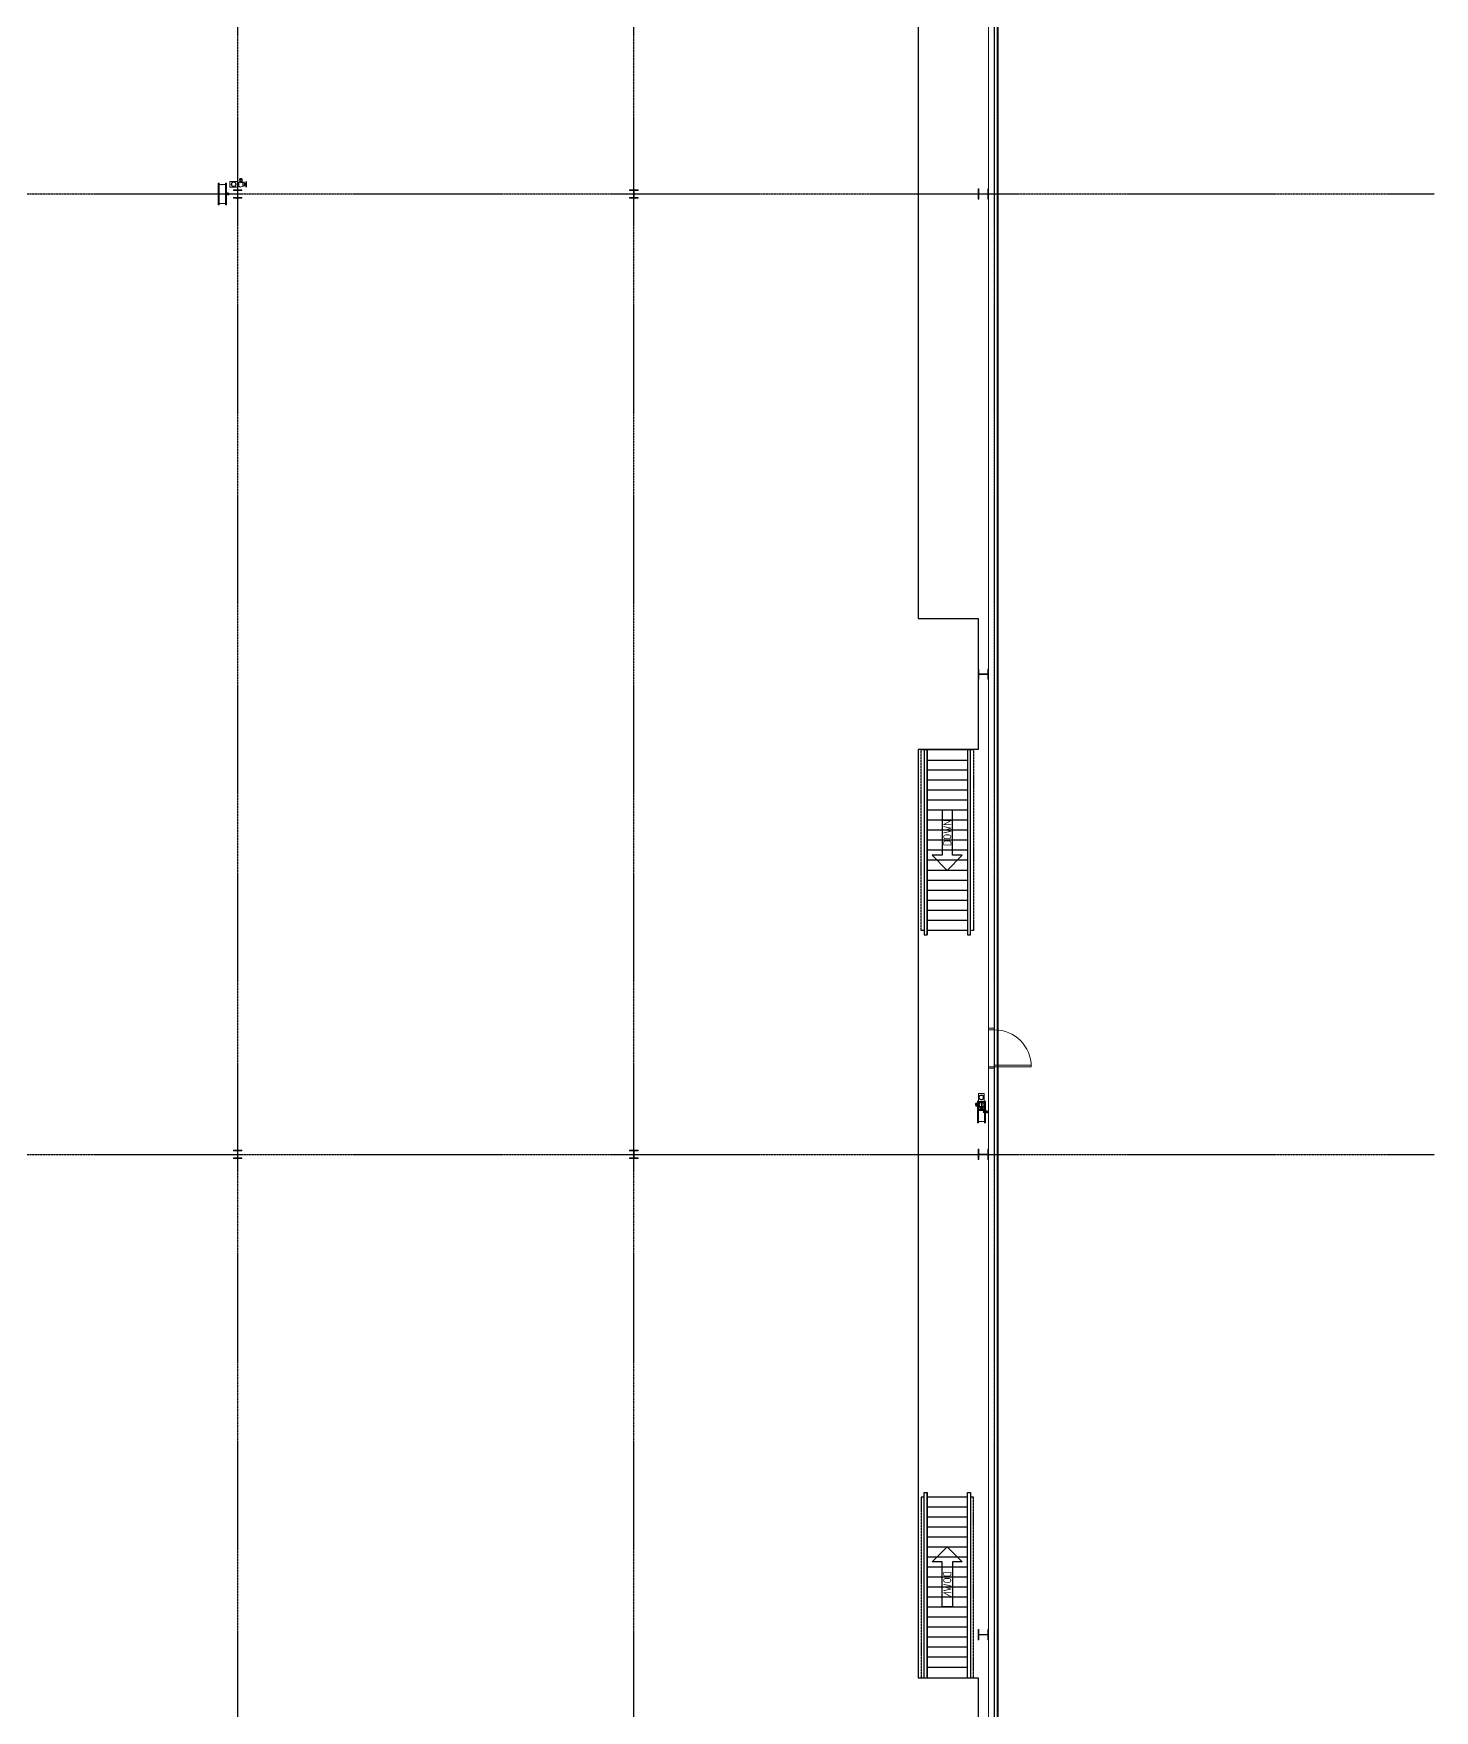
# Model space of a CAD drawing. Header units: millimetres. Extents: x -677815 to 476396, y -125373 to 39000.
# Drawn here: x 245985 to 280998, y -85895 to -43992 of the extents above; entities that cross this region are included whole.
import ezdxf

# ---------------------------------------------------------------- set-up
doc = ezdxf.new("R2010")
doc.units = ezdxf.units.MM
doc.linetypes.add('Xref building Toll$0$Grid Line', pattern=[22.225, 12.7, -3.175, 3.175, -3.175])
doc.linetypes.add('Xref Mezz Stairs$0$AM_ISO02W050', pattern=[7.5, 6, -1.5])
for name, color, linetype, lineweight in [('AM_BOR', 4, 'Continuous', 25), ('Xref building Toll$0$A-DOOR', 31, 'Continuous', 9), ('Xref building Toll$0$A-DOOR-HDLN', 31, 'Continuous', 9), ('Xref building Toll$0$A-GENM', 13, 'Continuous', 9), ('Xref building Toll$0$A-WALL', 113, 'Continuous', 9), ('Xref building Toll$0$P-SANR-FIXT', 6, 'Continuous', 9), ('Xref building Toll$0$S-COLS', 52, 'Continuous', 9), ('Xref Mezz Stairs$0$Hidden', 9, 'Xref Mezz Stairs$0$AM_ISO02W050', 25), ('Xref Mezz Stairs$0$Platform', 1, 'Continuous', 25)]:
    doc.layers.add(name, color=color, linetype=linetype, lineweight=lineweight)
doc.layers.add('Xref building Toll$0$S-GRID', color=8, linetype='Continuous')
doc.layers.add('Xref Mezz Stairs$0$Flow Arrows', color=40, linetype='Continuous')
doc.styles.add('Xref Mezz Stairs$0$STANDARD', font='ISOCP.SHX')

# ---------------------------------------------------------------- blocks, each defined once
blk = doc.blocks.new('Xref building Toll$0$Toll Grids')
at = {"layer": 'Xref building Toll$0$S-GRID', "linetype": 'Xref building Toll$0$Grid Line'}
for p, q in [((251088, -125373.3), (251088, 36031.5)), ((260988, -125373.3), (260988, 36031.5)), ((270000, -125373.3), (270000, 36031.5)), ((-9195.8, -48000), (280997.7, -48000)), ((-9195.8, -72000), (280997.7, -72000))]:
    blk.add_line(p, q, dxfattribs=at)
blk = doc.blocks.new('Xref building Toll$0$_SBA 1SWING SPDoor 01a - 920W x 2040H WD-1991709-MASTER GROUND FLOOR')
at = {"layer": 'Xref building Toll$0$A-DOOR'}
for p, q in [((460, 995), (420, 995)), ((420, 75), (420, 995)), ((460, 995), (460, 75)), ((-500, 75), (-500, 75)), ((-500, 75), (-500, -75)), ((-500, 75), (-460, 75)), ((-500, 75), (-460, 75)), ((-500, -75), (-500, 75)), ((-460, -75), (-460, 75)), ((-460, 75), (-460, 75)), ((-460, 75), (-460, -75)), ((460, 75), (420, 75)), ((460, 75), (460, -75)), ((500, 75), (460, 75)), ((460, 75), (460, 75)), ((460, 75), (500, 75)), ((460, -75), (460, 75)), ((500, -75), (500, 75)), ((500, 75), (500, 75)), ((500, 75), (500, -75)), ((-460, -75), (-500, -75)), ((-500, -75), (-500, -75)), ((-460, -75), (-500, -75)), ((-460, -75), (-460, -75)), ((460, -75), (500, -75)), ((460, -75), (460, -75)), ((500, -75), (460, -75)), ((500, -75), (500, -75))]:
    blk.add_line(p, q, dxfattribs=at)
blk.add_arc((460, 75), 920, 90, 180, dxfattribs=at)
at = {"layer": 'Xref building Toll$0$A-DOOR-HDLN'}
blk.add_line((-460, 75), (460, 75), dxfattribs=at)
blk = doc.blocks.new('Xref building Toll$0$UC-Universal Column-Column - C4_5-250UC73-1332368-MASTER GROUND FLOOR')
at = {"layer": 'Xref building Toll$0$S-COLS', "lineweight": 18}
for p, q in [((127, 127), (-127, 127)), ((-127, 127), (-127, 112.8)), ((-127, 112.8), (-18.3, 112.8)), ((-4.3, 98.8), (-4.3, -98.8)), ((4.3, -98.8), (4.3, 98.8)), ((18.3, 112.8), (127, 112.8)), ((127, 112.8), (127, 127)), ((-18.3, -112.8), (-127, -112.8)), ((-127, -112.8), (-127, -127)), ((-127, -127), (127, -127)), ((127, -112.8), (18.3, -112.8)), ((127, -127), (127, -112.8))]:
    blk.add_line(p, q, dxfattribs=at)
at = {"layer": 'Xref building Toll$0$S-COLS'}
for p, q in [((-127, 127), (-127, 127)), ((-127, 112.8), (-127, 112.8)), ((127, 127), (127, 127)), ((127, 112.8), (127, 112.8)), ((-127, -112.8), (-127, -112.8)), ((-127, -127), (-127, -127)), ((127, -112.8), (127, -112.8)), ((127, -127), (127, -127))]:
    blk.add_line(p, q, dxfattribs=at)
at = {"layer": 'Xref building Toll$0$S-COLS', "lineweight": 18}
for centre, start, end in [((-18.3, 98.8), 0, 90), ((18.3, 98.8), 90, 180), ((-18.3, -98.8), 270, 0), ((18.3, -98.8), 180, 270)]:
    blk.add_arc(centre, 14, start, end, dxfattribs=at)
blk = doc.blocks.new('Xref building Toll$0$UC-Universal Column-Column - C4_5-250UC73-930545-MASTER GROUND FLOOR')
at = {"layer": 'Xref building Toll$0$S-COLS', "lineweight": 18}
for p, q in [((127, 127), (-127, 127)), ((-127, 127), (-127, 112.8)), ((-127, 112.8), (-18.3, 112.8)), ((-4.3, 98.8), (-4.3, -98.8)), ((4.3, -98.8), (4.3, 98.8)), ((18.3, 112.8), (127, 112.8)), ((127, 112.8), (127, 127)), ((-18.3, -112.8), (-127, -112.8)), ((-127, -112.8), (-127, -127)), ((-127, -127), (127, -127)), ((127, -112.8), (18.3, -112.8)), ((127, -127), (127, -112.8))]:
    blk.add_line(p, q, dxfattribs=at)
at = {"layer": 'Xref building Toll$0$S-COLS'}
for p, q in [((-127, 127), (-127, 127)), ((-127, 112.8), (-127, 112.8)), ((127, 127), (127, 127)), ((127, 112.8), (127, 112.8)), ((-127, -112.8), (-127, -112.8)), ((-127, -127), (-127, -127)), ((127, -112.8), (127, -112.8)), ((127, -127), (127, -127))]:
    blk.add_line(p, q, dxfattribs=at)
at = {"layer": 'Xref building Toll$0$S-COLS', "lineweight": 18}
for centre, start, end in [((-18.3, 98.8), 0, 90), ((18.3, 98.8), 90, 180), ((-18.3, -98.8), 270, 0), ((18.3, -98.8), 180, 270)]:
    blk.add_arc(centre, 14, start, end, dxfattribs=at)
blk = doc.blocks.new('Xref building Toll$0$UC-Universal Column-Column - C4_5-250UC73-1332379-MASTER GROUND FLOOR')
at = {"layer": 'Xref building Toll$0$S-COLS', "lineweight": 18}
for p, q in [((-127, 127), (127, 127)), ((-127, 112.8), (-127, 127)), ((-18.3, 112.8), (-127, 112.8)), ((-4.3, -98.8), (-4.3, 98.8)), ((4.3, 98.8), (4.3, -98.8)), ((127, 112.8), (18.3, 112.8)), ((127, 127), (127, 112.8)), ((-127, -112.8), (-18.3, -112.8)), ((-127, -127), (-127, -112.8)), ((127, -127), (-127, -127)), ((18.3, -112.8), (127, -112.8)), ((127, -112.8), (127, -127))]:
    blk.add_line(p, q, dxfattribs=at)
at = {"layer": 'Xref building Toll$0$S-COLS'}
for p, q in [((-127, 127), (-127, 127)), ((-127, 112.8), (-127, 112.8)), ((127, 127), (127, 127)), ((127, 112.8), (127, 112.8)), ((-127, -112.8), (-127, -112.8)), ((-127, -127), (-127, -127)), ((127, -112.8), (127, -112.8)), ((127, -127), (127, -127))]:
    blk.add_line(p, q, dxfattribs=at)
at = {"layer": 'Xref building Toll$0$S-COLS', "lineweight": 18}
for centre, start, end in [((-18.3, 98.8), 360, 90), ((18.3, 98.8), 90, 180), ((-18.3, -98.8), 270, 360), ((18.3, -98.8), 180, 270)]:
    blk.add_arc(centre, 14, start, end, dxfattribs=at)
blk = doc.blocks.new('Xref building Toll$0$UC-Universal Column-Column - C4_5-250UC73-1332380-MASTER GROUND FLOOR')
at = {"layer": 'Xref building Toll$0$S-COLS', "lineweight": 18}
for p, q in [((-127, 127), (127, 127)), ((-127, 112.8), (-127, 127)), ((-18.3, 112.8), (-127, 112.8)), ((-4.3, -98.8), (-4.3, 98.8)), ((4.3, 98.8), (4.3, -98.8)), ((127, 112.8), (18.3, 112.8)), ((127, 127), (127, 112.8)), ((-127, -112.8), (-18.3, -112.8)), ((-127, -127), (-127, -112.8)), ((127, -127), (-127, -127)), ((18.3, -112.8), (127, -112.8)), ((127, -112.8), (127, -127))]:
    blk.add_line(p, q, dxfattribs=at)
at = {"layer": 'Xref building Toll$0$S-COLS'}
for p, q in [((-127, 127), (-127, 127)), ((-127, 112.8), (-127, 112.8)), ((127, 127), (127, 127)), ((127, 112.8), (127, 112.8)), ((-127, -112.8), (-127, -112.8)), ((-127, -127), (-127, -127)), ((127, -112.8), (127, -112.8)), ((127, -127), (127, -127))]:
    blk.add_line(p, q, dxfattribs=at)
at = {"layer": 'Xref building Toll$0$S-COLS', "lineweight": 18}
for centre, start, end in [((-18.3, 98.8), 360, 90), ((18.3, 98.8), 90, 180), ((-18.3, -98.8), 270, 360), ((18.3, -98.8), 180, 270)]:
    blk.add_arc(centre, 14, start, end, dxfattribs=at)
blk = doc.blocks.new('Xref building Toll$0$UC-Universal Column-Column - C2_5-200UC60-1338439-MASTER GROUND FLOOR')
at = {"layer": 'Xref building Toll$0$S-COLS', "lineweight": 18}
for p, q in [((105, 102.5), (-105, 102.5)), ((-105, 102.5), (-105, 88.3)), ((-105, 88.3), (-16.05, 88.3)), ((-4.65, 76.9), (-4.65, -76.9)), ((4.65, -76.9), (4.65, 76.9)), ((16.05, 88.3), (105, 88.3)), ((105, 88.3), (105, 102.5)), ((-16.05, -88.3), (-105, -88.3)), ((-105, -88.3), (-105, -102.5)), ((-105, -102.5), (105, -102.5)), ((105, -88.3), (16.05, -88.3)), ((105, -102.5), (105, -88.3))]:
    blk.add_line(p, q, dxfattribs=at)
at = {"layer": 'Xref building Toll$0$S-COLS'}
for p, q in [((-105, 102.5), (-105, 102.5)), ((-105, 88.3), (-105, 88.3)), ((105, 102.5), (105, 102.5)), ((105, 88.3), (105, 88.3)), ((-105, -88.3), (-105, -88.3)), ((-105, -102.5), (-105, -102.5)), ((105, -88.3), (105, -88.3)), ((105, -102.5), (105, -102.5))]:
    blk.add_line(p, q, dxfattribs=at)
at = {"layer": 'Xref building Toll$0$S-COLS', "lineweight": 18}
for centre, start, end in [((-16.05, 76.9), 0, 90), ((16.05, 76.9), 90, 180), ((-16.05, -76.9), 270, 0), ((16.05, -76.9), 180, 270)]:
    blk.add_arc(centre, 11.4, start, end, dxfattribs=at)
blk = doc.blocks.new('Xref building Toll$0$UC-Universal Column-Column - C2_5-200UC60-1338438-MASTER GROUND FLOOR')
at = {"layer": 'Xref building Toll$0$S-COLS', "lineweight": 18}
for p, q in [((-105, 102.5), (105, 102.5)), ((-105, 88.3), (-105, 102.5)), ((-16.05, 88.3), (-105, 88.3)), ((-4.65, -76.9), (-4.65, 76.9)), ((4.65, 76.9), (4.65, -76.9)), ((105, 88.3), (16.05, 88.3)), ((105, 102.5), (105, 88.3)), ((-105, -88.3), (-16.05, -88.3)), ((-105, -102.5), (-105, -88.3)), ((105, -102.5), (-105, -102.5)), ((16.05, -88.3), (105, -88.3)), ((105, -88.3), (105, -102.5))]:
    blk.add_line(p, q, dxfattribs=at)
at = {"layer": 'Xref building Toll$0$S-COLS'}
for p, q in [((-105, 102.5), (-105, 102.5)), ((-105, 88.3), (-105, 88.3)), ((105, 102.5), (105, 102.5)), ((105, 88.3), (105, 88.3)), ((-105, -88.3), (-105, -88.3)), ((-105, -102.5), (-105, -102.5)), ((105, -88.3), (105, -88.3)), ((105, -102.5), (105, -102.5))]:
    blk.add_line(p, q, dxfattribs=at)
at = {"layer": 'Xref building Toll$0$S-COLS', "lineweight": 18}
for centre, start, end in [((-16.05, 76.9), 360, 90), ((16.05, 76.9), 90, 180), ((-16.05, -76.9), 270, 360), ((16.05, -76.9), 180, 270)]:
    blk.add_arc(centre, 11.4, start, end, dxfattribs=at)
blk = doc.blocks.new('Xref building Toll$0$HYD-SINGLE HEAD - Standard-1800782-MASTER GROUND FLOOR')
at = {"layer": 'Xref building Toll$0$A-GENM'}
for p, q in [((186, 12), (-14, 12)), ((-14, 12), (-14, -128)), ((-14, -128), (-14, 12)), ((186, 12), (186, -128)), ((186, -128), (186, 12)), ((231, 71), (231, 54)), ((236, 54), (236, -4)), ((296, -4), (296, 54)), ((301, 54), (301, 71)), ((390, 12), (390, -128)), ((400, 12), (400, 12)), ((400, 12), (400, 12)), ((410, -128), (410, 12)), ((-14, -128), (186, -128)), ((217, -8), (186, -8)), ((186, -108), (186, -8)), ((186, -8), (186, -108)), ((186, -108), (217, -108)), ((217, -8), (217, -58)), ((217, -58), (217, -8)), ((217, -58), (217, -108)), ((217, -108), (217, -58)), ((347, -8), (315, -8)), ((315, -58), (315, -8)), ((315, -8), (315, -58)), ((315, -108), (315, -58)), ((315, -58), (315, -108)), ((315, -108), (347, -108)), ((347, -108), (347, -8)), ((347, -8), (347, -108)), ((367, -28), (347, -28)), ((347, -88), (347, -28)), ((347, -28), (347, -88)), ((347, -88), (367, -88)), ((367, -88), (367, -28)), ((367, -28), (367, -88)), ((400, -48), (367, -48)), ((367, -68), (367, -48)), ((367, -48), (367, -68)), ((367, -68), (400, -68)), ((400, -48), (400, -68)), ((400, -68), (400, -48)), ((400, -128), (400, -128)), ((400, -128), (400, -128))]:
    blk.add_line(p, q, dxfattribs=at)
at = {"layer": 'Xref building Toll$0$A-GENM', "flags": 128}
for points in [[(217, -8), (282, 10), (315, -8)], [(390, -128), (390, -96), (390, -29), (390, 11), (390, 12)], [(390, 12), (390, -21), (390, -88), (390, -128), (390, -128)], [(410, 12), (410, -21), (410, -88), (410, -128), (410, -128)], [(410, -128), (410, -96), (410, -29), (410, 11), (410, 12)], [(315, -108), (251, -127), (217, -108)]]:
    blk.add_lwpolyline(points, dxfattribs=at)
at = {"layer": 'Xref building Toll$0$A-GENM'}
for centre, radius, start, end in [((86, -58), 60, 90, 270), ((86, -58), 60, 270, 90), ((86, -58), 50, 90, 270), ((86, -58), 50, 90, 270), ((86, -58), 50, 270, 90), ((86, -58), 50, 270, 90), ((400, -58), 10, 90, 270), ((400, -58), 10, 90, 270), ((400, -58), 10, 270, 90), ((400, -58), 10, 270, 90)]:
    blk.add_arc(centre, radius, start, end, dxfattribs=at)
for centre, major_axis, start_param, end_param in [((266, 71), (35, 0), 0, 3.141593), ((266, 54), (35, 0), 0, 3.141593), ((266, 71), (35, 0), 3.141593, 6.283185), ((266, 54), (35, 0), 3.141593, 6.283185), ((266, 54), (30, 0), 0, 3.141593), ((266, 54), (30, 0), 3.141593, 6.283185), ((266, -4), (30, 0), 0, 3.141593), ((266, -4), (30, 0), 3.141593, 6.283185)]:
    blk.add_ellipse(centre, major_axis=major_axis, ratio=0.5, start_param=start_param, end_param=end_param, dxfattribs=at)
for points in [[(86, 2), (83, 1), (79, 1), (74, 0), (71, -1), (69, -1), (67, -2), (64, -3), (61, -4), (58, -6), (56, -7), (53, -8), (51, -10), (46, -14), (42, -18), (37, -25), (33, -31), (31, -36), (29, -40), (28, -45), (27, -49), (27, -54), (26, -58), (27, -63), (27, -69), (29, -75), (31, -81), (32, -85), (34, -88), (37, -93), (42, -99), (46, -103), (50, -106), (52, -108), (54, -109), (56, -110), (58, -111), (61, -113), (64, -114), (67, -115), (69, -116), (71, -116), (74, -117), (79, -118), (83, -118), (86, -118)], [(86, -118), (90, -118), (94, -118), (99, -117), (102, -116), (104, -116), (106, -115), (109, -114), (112, -113), (115, -111), (117, -110), (119, -109), (122, -107), (126, -103), (131, -99), (136, -92), (140, -86), (142, -81), (144, -76), (145, -72), (146, -68), (146, -63), (146, -58), (146, -54), (146, -48), (144, -42), (142, -36), (141, -32), (139, -29), (136, -24), (131, -18), (126, -14), (123, -11), (121, -9), (119, -8), (117, -7), (115, -6), (112, -4), (109, -3), (106, -2), (104, -1), (102, -1), (99, 0), (94, 1), (90, 1), (86, 2)]]:
    blk.add_open_spline(points, degree=3, knots=[0, 0, 0, 0, 0.045455, 0.068182, 0.079545, 0.090909, 0.102273, 0.113636, 0.136364, 0.159091, 0.170455, 0.181818, 0.204545, 0.227273, 0.272727, 0.318182, 0.363636, 0.386364, 0.409091, 0.431818, 0.454545, 0.477273, 0.5, 0.522727, 0.545455, 0.590909, 0.613636, 0.636364, 0.659091, 0.681818, 0.727273, 0.772727, 0.795455, 0.806818, 0.818182, 0.829545, 0.840909, 0.863636, 0.886364, 0.897727, 0.909091, 0.920455, 0.931818, 0.954545, 1, 1, 1, 1], dxfattribs=at)
blk = doc.blocks.new('Xref building Toll$0$FHD_Standard - 01 - Standard-1800779-MASTER GROUND FLOOR')
at = {"layer": 'Xref building Toll$0$A-GENM'}
for p, q in [((186, 128), (-14, 128)), ((-14, -12), (-14, 128)), ((-14, 128), (-14, -12)), ((186, -12), (186, 128)), ((186, 128), (186, -12)), ((217, 108), (186, 108)), ((186, 8), (186, 108)), ((186, 108), (186, 8)), ((186, 8), (217, 8)), ((217, 108), (217, 58)), ((217, 58), (217, 108)), ((217, 58), (217, 8)), ((217, 8), (217, 58)), ((236, 4), (236, -54)), ((337, 79), (266, 79)), ((266, 59), (337, 59)), ((296, -54), (296, 4)), ((312, 92), (312, 56)), ((347, 108), (315, 108)), ((315, 58), (315, 108)), ((315, 108), (315, 58)), ((315, 8), (315, 58)), ((315, 58), (315, 8)), ((315, 8), (347, 8)), ((318, 94), (318, 56)), ((320, 92), (320, 92)), ((320, 92), (320, 92)), ((320, 56), (320, 56)), ((320, 56), (320, 56)), ((462, 192), (321, 100)), ((322, 56), (322, 94)), ((323, 96), (464, 189)), ((366, 53), (325, 53)), ((325, 49), (366, 49)), ((327, 56), (327, 92)), ((365, 59), (329, 59)), ((329, 51), (329, 51)), ((329, 51), (329, 51)), ((329, 44), (365, 44)), ((372, 79), (337, 79)), ((337, 59), (372, 59)), ((347, 108), (347, 8)), ((347, 8), (347, 108)), ((367, 88), (347, 88)), ((347, 88), (347, 28)), ((347, 28), (347, 88)), ((347, 28), (367, 28)), ((365, 51), (365, 51)), ((365, 51), (365, 51)), ((367, 88), (367, 28)), ((367, 28), (367, 88)), ((400, 68), (367, 68)), ((367, 68), (367, 48)), ((367, 48), (367, 68)), ((367, 48), (400, 48)), ((409, 156), (369, 55)), ((373, 54), (413, 154)), ((390, 128), (390, -12)), ((400, 128), (400, 128)), ((400, 128), (400, 128)), ((400, 48), (400, 68)), ((400, 68), (400, 48)), ((413, 154), (409, 156)), ((409, 156), (413, 154)), ((410, 166), (410, 160)), ((410, -12), (410, 128)), ((411, 166), (461, 166)), ((421, 166), (411, 166)), ((411, 160), (411, 166)), ((411, 160), (421, 160)), ((461, 160), (411, 160)), ((430, 217), (415, 181)), ((419, 179), (415, 181)), ((415, 181), (419, 179)), ((419, 179), (433, 216)), ((461, 166), (421, 166)), ((421, 166), (421, 160)), ((421, 160), (461, 160)), ((451, 232), (431, 220)), ((431, 220), (451, 232)), ((431, 220), (431, 197)), ((431, 197), (431, 220)), ((431, 220), (431, 220)), ((431, 197), (451, 185)), ((451, 185), (431, 197)), ((431, 197), (431, 197)), ((451, 227), (435, 218)), ((435, 218), (451, 227)), ((451, 227), (435, 218)), ((435, 218), (451, 227)), ((435, 218), (435, 199)), ((435, 199), (435, 218)), ((435, 218), (435, 218)), ((435, 218), (435, 199)), ((435, 199), (435, 218)), ((435, 218), (435, 218)), ((435, 199), (451, 190)), ((451, 190), (435, 199)), ((435, 199), (435, 199)), ((435, 199), (451, 190)), ((451, 190), (435, 199)), ((435, 199), (435, 199)), ((435, 178), (435, 168)), ((439, 181), (439, 108)), ((441, 208), (441, 168)), ((471, 220), (451, 232)), ((451, 232), (471, 220)), ((451, 232), (451, 232)), ((467, 218), (451, 227)), ((451, 227), (467, 218)), ((451, 227), (451, 227)), ((467, 218), (451, 227)), ((451, 227), (467, 218)), ((451, 227), (451, 227)), ((451, 208), (451, 208)), ((451, 208), (451, 208)), ((451, 190), (467, 199)), ((467, 199), (451, 190)), ((451, 190), (467, 199)), ((467, 199), (451, 190)), ((451, 185), (471, 197)), ((471, 197), (451, 185)), ((451, 190), (451, 190)), ((451, 190), (451, 190)), ((451, 185), (451, 185)), ((451, 181), (451, 181)), ((451, 181), (451, 181)), ((451, 168), (451, 168)), ((451, 168), (451, 168)), ((451, 168), (451, 168)), ((451, 168), (451, 168)), ((451, 108), (451, 108)), ((451, 108), (451, 108)), ((461, 166), (457, 163)), ((457, 163), (461, 166)), ((457, 163), (475, 141)), ((475, 141), (457, 163)), ((457, 163), (457, 163)), ((461, 168), (461, 208)), ((478, 147), (461, 166)), ((461, 166), (478, 147)), ((461, 166), (461, 166)), ((461, 166), (461, 166)), ((461, 166), (461, 160)), ((461, 166), (461, 160)), ((461, 160), (461, 160)), ((464, 108), (464, 181)), ((467, 199), (467, 218)), ((467, 218), (467, 199)), ((467, 218), (467, 218)), ((467, 199), (467, 218)), ((467, 218), (467, 199)), ((467, 218), (467, 218)), ((467, 199), (467, 199)), ((467, 199), (467, 199)), ((467, 168), (467, 178)), ((471, 197), (471, 220)), ((471, 220), (471, 197)), ((471, 220), (471, 220)), ((471, 197), (471, 197)), ((475, 141), (638, 141)), ((638, 141), (475, 141)), ((475, 141), (475, 141)), ((638, 147), (478, 147)), ((478, 147), (638, 147)), ((478, 147), (478, 147)), ((640, 149), (513, 149)), ((513, 149), (513, 139)), ((513, 139), (513, 149)), ((513, 149), (640, 149)), ((513, 149), (513, 149)), ((513, 139), (640, 139)), ((640, 139), (513, 139)), ((513, 139), (513, 139)), ((638, 141), (638, 147)), ((638, 147), (638, 141)), ((638, 147), (638, 147)), ((638, 141), (638, 141)), ((640, 139), (640, 149)), ((640, 149), (640, 139)), ((640, 149), (640, 149)), ((640, 139), (640, 139)), ((-14, -12), (186, -12)), ((231, -54), (231, -71)), ((301, -71), (301, -54)), ((361, -31), (361, -41)), ((400, -12), (400, -12)), ((400, -12), (400, -12)), ((451, -31), (451, -31)), ((451, -31), (451, -31)), ((451, -41), (451, -41)), ((451, -41), (451, -41)), ((541, -41), (541, -31))]:
    blk.add_line(p, q, dxfattribs=at)
at = {"layer": 'Xref building Toll$0$A-GENM', "flags": 128}
for points in [[(217, 108), (282, 127), (315, 108)], [(315, 8), (251, -10), (217, 8)], [(228, 79), (266, 79), (266, 79)], [(266, 59), (228, 59), (228, 59)], [(390, -12), (390, 21), (390, 88), (390, 128), (390, 128)], [(390, 128), (390, 96), (390, 29), (390, -11), (390, -12)], [(410, 128), (410, 96), (410, 29), (410, -11), (410, -12)], [(410, -12), (410, 21), (410, 88), (410, 128), (410, 128)], [(464, 189), (475, 209), (464, 228), (442, 230), (430, 217)], [(433, 216), (448, 228), (466, 222), (470, 204), (462, 192)], [(435, 208), (435, 195), (435, 178)], [(467, 178), (467, 204), (467, 208)]]:
    blk.add_lwpolyline(points, dxfattribs=at)
at = {"layer": 'Xref building Toll$0$A-GENM'}
for centre, radius, start, end in [((86, 58), 60, 90, 270), ((86, 58), 50, 90, 270), ((86, 58), 50, 90, 270), ((86, 58), 60, 270, 90), ((86, 58), 50, 270, 90), ((86, 58), 50, 270, 90), ((228, 69), 10, 360, 180), ((228, 69), 10, 180, 360), ((400, 58), 10, 90, 270), ((400, 58), 10, 90, 270), ((400, 58), 10, 270, 90), ((400, 58), 10, 270, 90), ((451, 208), 20, 360, 180), ((451, 208), 20, 0, 180), ((451, 208), 20, 180, 360), ((451, 208), 20, 180, 0), ((451, 208), 16, 90, 270), ((451, 208), 12.5, 360, 180), ((451, 208), 12.5, 0, 180), ((451, 208), 12.5, 360, 180), ((451, 208), 12.5, 0, 180), ((451, 208), 12.5, 180, 360), ((451, 208), 12.5, 180, 0), ((451, 208), 12.5, 180, 360), ((451, 208), 12.5, 180, 0), ((451, 208), 16, 270, 90)]:
    blk.add_arc(centre, radius, start, end, dxfattribs=at)
for centre, major_axis, ratio, start_param, end_param in [((266, 4), (-30, 0), 0.5, 3.141593, 6.283185), ((266, 4), (-30, 0), 0.5, 0, 3.141593), ((337, 69), (0, 10), 0.935789, 4.712389, 7.853982), ((337, 69), (0, 10), 0.935789, 4.712389, 7.853982), ((337, 69), (0, 10), 0.935789, 1.570796, 4.712389), ((337, 69), (0, 10), 0.935789, 1.570796, 4.712389), ((372, 69), (0, 10), 0.935789, 4.712389, 7.853982), ((372, 69), (0, 10), 0.935789, 1.570796, 4.712389), ((266, -54), (-35, 0), 0.5, 3.141593, 6.283185), ((266, -71), (-35, 0), 0.5, 3.141593, 6.283185), ((266, -54), (-35, 0), 0.5, 0, 3.141593), ((266, -71), (-35, 0), 0.5, 0, 3.141593), ((266, -54), (30, 0), 0.5, 0, 3.141593), ((266, -54), (-30, 0), 0.5, 0, 3.141593)]:
    blk.add_ellipse(centre, major_axis=major_axis, ratio=ratio, start_param=start_param, end_param=end_param, dxfattribs=at)
for points in [[(86, 118), (83, 118), (79, 118), (74, 117), (71, 116), (69, 116), (67, 115), (64, 114), (61, 113), (58, 111), (56, 110), (53, 109), (51, 107), (46, 103), (42, 99), (37, 92), (33, 86), (31, 81), (29, 76), (28, 72), (27, 68), (27, 63), (26, 58), (27, 54), (27, 48), (29, 42), (31, 36), (32, 32), (34, 29), (37, 24), (42, 18), (46, 14), (50, 11), (52, 9), (54, 8), (56, 7), (58, 6), (61, 4), (64, 3), (67, 2), (69, 1), (71, 1), (74, 0), (79, -1), (83, -1), (86, -2)], [(86, -2), (90, -1), (94, -1), (99, 0), (102, 1), (104, 1), (106, 2), (109, 3), (112, 4), (115, 6), (117, 7), (119, 8), (122, 10), (126, 14), (131, 18), (136, 25), (140, 31), (142, 36), (144, 40), (145, 45), (146, 49), (146, 54), (146, 58), (146, 63), (146, 69), (144, 75), (142, 81), (141, 85), (139, 88), (136, 93), (131, 99), (126, 103), (123, 106), (121, 108), (119, 109), (117, 110), (115, 111), (112, 113), (109, 114), (106, 115), (104, 116), (102, 116), (99, 117), (94, 118), (90, 118), (86, 118)]]:
    blk.add_open_spline(points, degree=3, knots=[0, 0, 0, 0, 0.045455, 0.068182, 0.079545, 0.090909, 0.102273, 0.113636, 0.136364, 0.159091, 0.170455, 0.181818, 0.204545, 0.227273, 0.272727, 0.318182, 0.363636, 0.386364, 0.409091, 0.431818, 0.454545, 0.477273, 0.5, 0.522727, 0.545455, 0.590909, 0.613636, 0.636364, 0.659091, 0.681818, 0.727273, 0.772727, 0.795455, 0.806818, 0.818182, 0.829545, 0.840909, 0.863636, 0.886364, 0.897727, 0.909091, 0.920455, 0.931818, 0.954545, 1, 1, 1, 1], dxfattribs=at)
at = {"layer": 'Xref building Toll$0$P-SANR-FIXT'}
for p, q in [((724, 164), (183, 164)), ((183, 164), (183, 139)), ((183, 139), (218, 139)), ((218, 139), (218, -15)), ((689, 139), (218, 139)), ((689, -15), (689, 139)), ((689, 139), (724, 139)), ((724, 139), (724, 164)), ((218, -15), (183, -15)), ((183, -15), (183, -40)), ((183, -40), (724, -40)), ((689, -15), (218, -15)), ((724, -15), (689, -15)), ((724, -40), (724, -15))]:
    blk.add_line(p, q, dxfattribs=at)
blk = doc.blocks.new('Xref building Toll$0$Fire_Hose_Reel_-_Non_Hosted_9381 - Fire_Hose_Reel_-_Non_Hosted_9381-V341-MASTER GROUND FLOOR')
at = {"layer": 'Xref building Toll$0$P-SANR-FIXT'}
for p, q in [((269, 249), (-272, 249)), ((-272, 249), (-272, 224)), ((-272, 224), (-238, 224)), ((-238, 69), (-272, 69)), ((-272, 69), (-272, 44)), ((-272, 44), (269, 44)), ((-238, 224), (-238, 69)), ((-238, 224), (233, 224)), ((-238, 69), (233, 69)), ((-78, 250), (0, 250)), ((0, 23), (-20, 12)), ((-20, 12), (-20, -12)), ((-16, 40), (-16, 30)), ((0, 18), (-16, 9)), ((-16, 9), (-16, -9)), ((-1, 27), (-13, 20)), ((-12, 44), (-12, 27)), ((-11, 40), (0, 40)), ((-11, 16), (6, 27)), ((0, 27), (-11, 27)), ((-10, 27), (-10, 17)), ((0, 250), (78, 250)), ((0, 40), (11, 40)), ((11, 27), (0, 27)), ((20, 12), (0, 23)), ((16, 9), (0, 18)), ((40, 42), (10, 42)), ((10, 17), (10, 27)), ((25, 44), (11, 35)), ((11, 30), (32, 44)), ((13, 27), (13, 44)), ((16, 30), (16, 40)), ((16, -9), (16, 9)), ((33, 29), (18, -7)), ((20, -12), (20, 12)), ((22, -9), (36, 28)), ((33, 29), (36, 28)), ((36, 28), (33, 29)), ((41, 42), (40, 42)), ((223, 149), (224, 149)), ((233, 69), (233, 224)), ((233, 224), (269, 224)), ((269, 69), (233, 69)), ((269, 224), (269, 249)), ((269, 44), (269, 69)), ((-20, -12), (0, -23)), ((-16, -9), (0, -18)), ((0, -18), (16, -9)), ((0, -23), (20, -12))]:
    blk.add_line(p, q, dxfattribs=at)
at = {"layer": 'Xref building Toll$0$P-SANR-FIXT', "flags": 128}
for points in [[(-13, 20), (-14, 19), (-14, 19), (-15, 18), (-16, 17), (-17, 17), (-17, 16), (-18, 15), (-18, 15), (-19, 14), (-20, 13), (-20, 12), (-20, 12), (-21, 11), (-21, 10), (-22, 9), (-22, 8), (-22, 7), (-23, 6), (-23, 5), (-23, 4), (-23, 4), (-23, 3), (-23, 2), (-23, 1), (-23, 0), (-23, -1), (-23, -2), (-23, -3), (-23, -4), (-23, -5), (-23, -6), (-23, -7), (-22, -8), (-22, -8), (-22, -9), (-21, -10), (-21, -11), (-20, -12), (-20, -13), (-19, -13), (-19, -14), (-18, -15), (-18, -16), (-17, -16), (-16, -17), (-16, -18), (-15, -18), (-14, -19), (-13, -19), (-13, -20), (-12, -20), (-11, -21), (-10, -21), (-9, -22), (-8, -22), (-7, -22), (-7, -23), (-6, -23), (-5, -23), (-4, -23), (-3, -23), (-2, -23), (-1, -23), (0, -23), (1, -23), (2, -23), (3, -23), (4, -23), (5, -23), (6, -23), (6, -23), (7, -22), (8, -22), (9, -22), (10, -21), (11, -21), (12, -20), (12, -20), (13, -19), (14, -19), (15, -18), (15, -18), (16, -17), (17, -16), (17, -16), (18, -15), (19, -14), (19, -14), (20, -13), (20, -12), (21, -11), (21, -10), (22, -9), (22, -9)], [(-16, -11), (-17, -10), (-17, -10), (-17, -9), (-18, -8), (-18, -8), (-18, -7), (-19, -6), (-19, -5), (-19, -5), (-19, -4), (-19, -3), (-19, -2), (-19, -2), (-20, -1), (-20, 0), (-20, 1), (-19, 2), (-19, 2), (-19, 3), (-19, 4), (-19, 5), (-19, 5), (-19, 6), (-18, 7), (-18, 8), (-18, 8), (-17, 9), (-17, 10), (-17, 10), (-16, 11)], [(-16, 30), (-16, 29), (-16, 28), (-16, 26), (-16, 25), (-16, 24), (-16, 23), (-16, 22), (-16, 21), (-16, 19), (-16, 18), (-16, 17), (-16, 16), (-16, 15), (-16, 14), (-16, 13), (-16, 12), (-16, 11), (-16, 10), (-16, 9), (-16, 8), (-16, 8), (-16, 7), (-16, 6), (-16, 5), (-16, 5), (-16, 4), (-16, 4), (-16, 3), (-16, 2), (-16, 2), (-16, 2), (-16, 1), (-16, 1), (-16, 1), (-16, 0), (-16, 0), (-16, 0), (-16, 0), (-16, 0)], [(-16, 12), (-15, 12), (-15, 13), (-14, 13), (-14, 14), (-13, 15), (-12, 15), (-12, 16), (-11, 16), (-11, 16)], [(16, 0), (16, 0), (16, 0), (16, 0), (16, 0), (16, 1), (16, 1), (16, 1), (16, 2), (16, 2), (16, 2), (16, 3), (16, 3), (16, 4), (16, 5), (16, 5), (16, 6), (16, 7), (16, 7), (16, 8), (16, 9), (16, 10), (16, 11), (16, 12), (16, 13), (16, 14), (16, 15), (16, 16), (16, 17), (16, 18), (16, 19), (16, 20), (16, 21), (16, 23), (16, 24), (16, 25), (16, 26), (16, 27), (16, 28), (16, 30), (16, 30)], [(224, 149), (224, 149), (224, 149), (225, 149), (225, 149), (226, 149)], [(226, 129), (225, 129), (225, 129), (224, 129), (224, 129), (224, 129), (224, 129)], [(233, 141), (233, 140), (234, 140), (234, 139), (234, 139)], [(234, 139), (234, 139), (233, 138), (233, 138)], [(18, -7), (18, -8), (17, -9), (17, -9), (17, -10), (16, -11), (16, -11), (15, -12), (15, -13), (14, -13), (14, -14), (13, -14), (13, -15), (12, -15), (11, -16), (11, -16), (10, -17), (10, -17), (9, -17), (8, -18), (7, -18), (7, -18), (6, -19), (5, -19), (4, -19), (4, -19), (3, -19), (2, -19), (1, -19), (1, -20), (0, -20), (-1, -20), (-2, -19), (-3, -19), (-3, -19), (-4, -19), (-5, -19), (-6, -19), (-6, -18), (-7, -18), (-8, -18), (-8, -18), (-9, -17), (-10, -17), (-11, -16), (-11, -16), (-12, -16), (-12, -15), (-13, -15), (-14, -14), (-14, -13), (-15, -13), (-15, -12), (-16, -12)]]:
    blk.add_lwpolyline(points, dxfattribs=at)
at = {"layer": 'Xref building Toll$0$P-SANR-FIXT'}
for start, end in [(360, 180), (180, 360)]:
    blk.add_arc((0, 0), 12.5, start, end, dxfattribs=at)
blk = doc.blocks.new('Xref building Toll$0$building block 28092016')
at = {"layer": 'Xref building Toll$0$A-WALL', "lineweight": 18}
for p, q in [((992615, -671434), (992615, -791564)), ((992644, -791593), (992644, -671405))]:
    blk.add_line(p, q, dxfattribs=at)
at = {"layer": 'Xref building Toll$0$A-WALL'}
for p, q in [((992550, -703389), (992550, -767499)), ((992400, -719372), (992400, -707626)), ((992400, -731372), (992400, -719626)), ((992400, -743372), (992400, -731626)), ((992400, -755372), (992400, -743626)), ((992400, -767372), (992400, -755626))]:
    blk.add_line(p, q, dxfattribs=at)
at = {"layer": 'Xref building Toll$0$A-DOOR', "rotation": 270}
blk.add_blockref('Xref building Toll$0$_SBA 1SWING SPDoor 01a - 920W x 2040H WD-1991709-MASTER GROUND FLOOR', (992475, -740847), dxfattribs=at)
at = {"layer": 'Xref building Toll$0$A-GENM'}
blk.add_blockref('Xref building Toll$0$HYD-SINGLE HEAD - Standard-1800782-MASTER GROUND FLOOR', (973451, -719199), dxfattribs=at)
at = {"layer": 'Xref building Toll$0$A-GENM', "rotation": 270}
blk.add_blockref('Xref building Toll$0$FHD_Standard - 01 - Standard-1800779-MASTER GROUND FLOOR', (992164, -741989), dxfattribs=at)
at = {"layer": 'Xref building Toll$0$P-SANR-FIXT', "rotation": 90}
blk.add_blockref('Xref building Toll$0$Fire_Hose_Reel_-_Non_Hosted_9381 - Fire_Hose_Reel_-_Non_Hosted_9381-V341-MASTER GROUND FLOOR', (973398, -719499), dxfattribs=at)
at = {"layer": 'Xref building Toll$0$S-COLS'}
for name, p, rotation in [('Xref building Toll$0$UC-Universal Column-Column - C2_5-200UC60-1338439-MASTER GROUND FLOOR', (973638, -719499), 180), ('Xref building Toll$0$UC-Universal Column-Column - C2_5-200UC60-1338439-MASTER GROUND FLOOR', (983538, -719499), 180), ('Xref building Toll$0$UC-Universal Column-Column - C4_5-250UC73-1332368-MASTER GROUND FLOOR', (992273, -719499), 90), ('Xref building Toll$0$UC-Universal Column-Column - C4_5-250UC73-930545-MASTER GROUND FLOOR', (992273, -731499), 90), ('Xref building Toll$0$UC-Universal Column-Column - C2_5-200UC60-1338438-MASTER GROUND FLOOR', (973638, -743499), 180), ('Xref building Toll$0$UC-Universal Column-Column - C2_5-200UC60-1338438-MASTER GROUND FLOOR', (983538, -743499), 180), ('Xref building Toll$0$UC-Universal Column-Column - C4_5-250UC73-1332380-MASTER GROUND FLOOR', (992273, -743499), 270), ('Xref building Toll$0$UC-Universal Column-Column - C4_5-250UC73-1332379-MASTER GROUND FLOOR', (992273, -755499), 270)]:
    blk.add_blockref(name, p, dxfattribs=dict(at, rotation=rotation))
blk = doc.blocks.new('Xref building Toll')
for name, p in [('Xref building Toll$0$Toll Grids', (0, 0)), ('Xref building Toll$0$building block 28092016', (-722550, 671499))]:
    blk.add_blockref(name, p)
blk = doc.blocks.new('Xref Mezz Stairs$0$stairs')
for p, q in [((-505, 100), (-505, -4535)), ((500, 100), (500, -4535)), ((500, -170), (-505, -170)), ((-505, -420), (500, -420)), ((-505, -670), (500, -670)), ((-505, -920), (500, -920)), ((-505, -1170), (500, -1170)), ((-505, -1420), (500, -1420)), ((-505, -1670), (500, -1670)), ((-505, -1920), (500, -1920)), ((-505, -2170), (500, -2170)), ((-505, -2420), (500, -2420)), ((-505, -2670), (500, -2670)), ((-505, -2920), (500, -2920)), ((-505, -3170), (500, -3170)), ((-505, -3420), (500, -3420)), ((-505, -3670), (500, -3670)), ((-505, -3920), (500, -3920)), ((-505, -4170), (500, -4170)), ((-505, -4420), (500, -4420))]:
    blk.add_line(p, q)
for points in [[(-505, 100), (-505, -4535), (-580, -4535), (-580, 100)], [(575, 100), (-580, 100)], [(575, 100), (575, -4535), (500, -4535), (500, 100)], [(-505, -4420), (500, -4420)], [(-505, -4420), (500, -4420)]]:
    blk.add_lwpolyline(points)
at = {"layer": 'Xref Mezz Stairs$0$Hidden'}
for points in [[(-580, 100), (-654, 100), (-654, -4420), (-580, -4420)], [(575, -4420), (650, -4420), (650, 100), (575, 100)]]:
    blk.add_lwpolyline(points, dxfattribs=at)
blk = doc.blocks.new('Xref Mezz Stairs$0$Stair Arrow')
at = {"color": 0, "linetype": 'Continuous'}
blk.add_lwpolyline([(0, 0), (375, -375), (375, -127.5), (1500, -127.5), (1500, 127.5), (375, 127.5), (375, 375)], close=True, dxfattribs=at)
at = {"insert": (937.5, 0), "char_height": 200, "attachment_point": 5, "style": 'Xref Mezz Stairs$0$STANDARD'}
blk.add_mtext_dynamic_manual_height_columns('DOWN', width=523.593, gutter_width=12.5, heights=[0], dxfattribs=at)
blk = doc.blocks.new('Xref Mezz Stairs')
at = {"layer": 'Xref Mezz Stairs$0$Platform'}
blk.add_lwpolyline([(186098, -10405), (260047, -10405), (260047, -3655), (268097, -3655), (268097, -7005), (269597, -7005), (269597, -10680), (268097, -10680), (268097, -26855), (269597, -26855), (269597, -33130), (268097, -33130), (268097, -58605), (269597, -58605), (269597, -61880), (268097, -61880), (268097, -85080), (269597, -85080), (269597, -89330), (268097, -89330), (268097, -119355), (245297, -119355)], dxfattribs=at)
at = {"layer": 'Xref Mezz Stairs$0$Flow Arrows', "rotation": 89.99999999999999}
blk.add_blockref('Xref Mezz Stairs$0$Stair Arrow', (268822, -64902), dxfattribs=at)
at = {"layer": 'Xref Mezz Stairs$0$Flow Arrows', "xscale": -1, "rotation": 90}
blk.add_blockref('Xref Mezz Stairs$0$Stair Arrow', (268822, -81808), dxfattribs=at)
at = {"layer": 'Xref Mezz Stairs$0$Platform', "xscale": -1}
blk.add_blockref('Xref Mezz Stairs$0$stairs', (268820, -61982), dxfattribs=at)
at = {"layer": 'Xref Mezz Stairs$0$Platform', "rotation": 180}
blk.add_blockref('Xref Mezz Stairs$0$stairs', (268820, -84982), dxfattribs=at)

msp = doc.modelspace()

# ---------------------------------------------------------------- block references
at = {"layer": 'AM_BOR'}
for name in ['Xref building Toll', 'Xref Mezz Stairs']:
    msp.add_blockref(name, (0, 0), dxfattribs=at)

doc.saveas('drawing.dxf')
